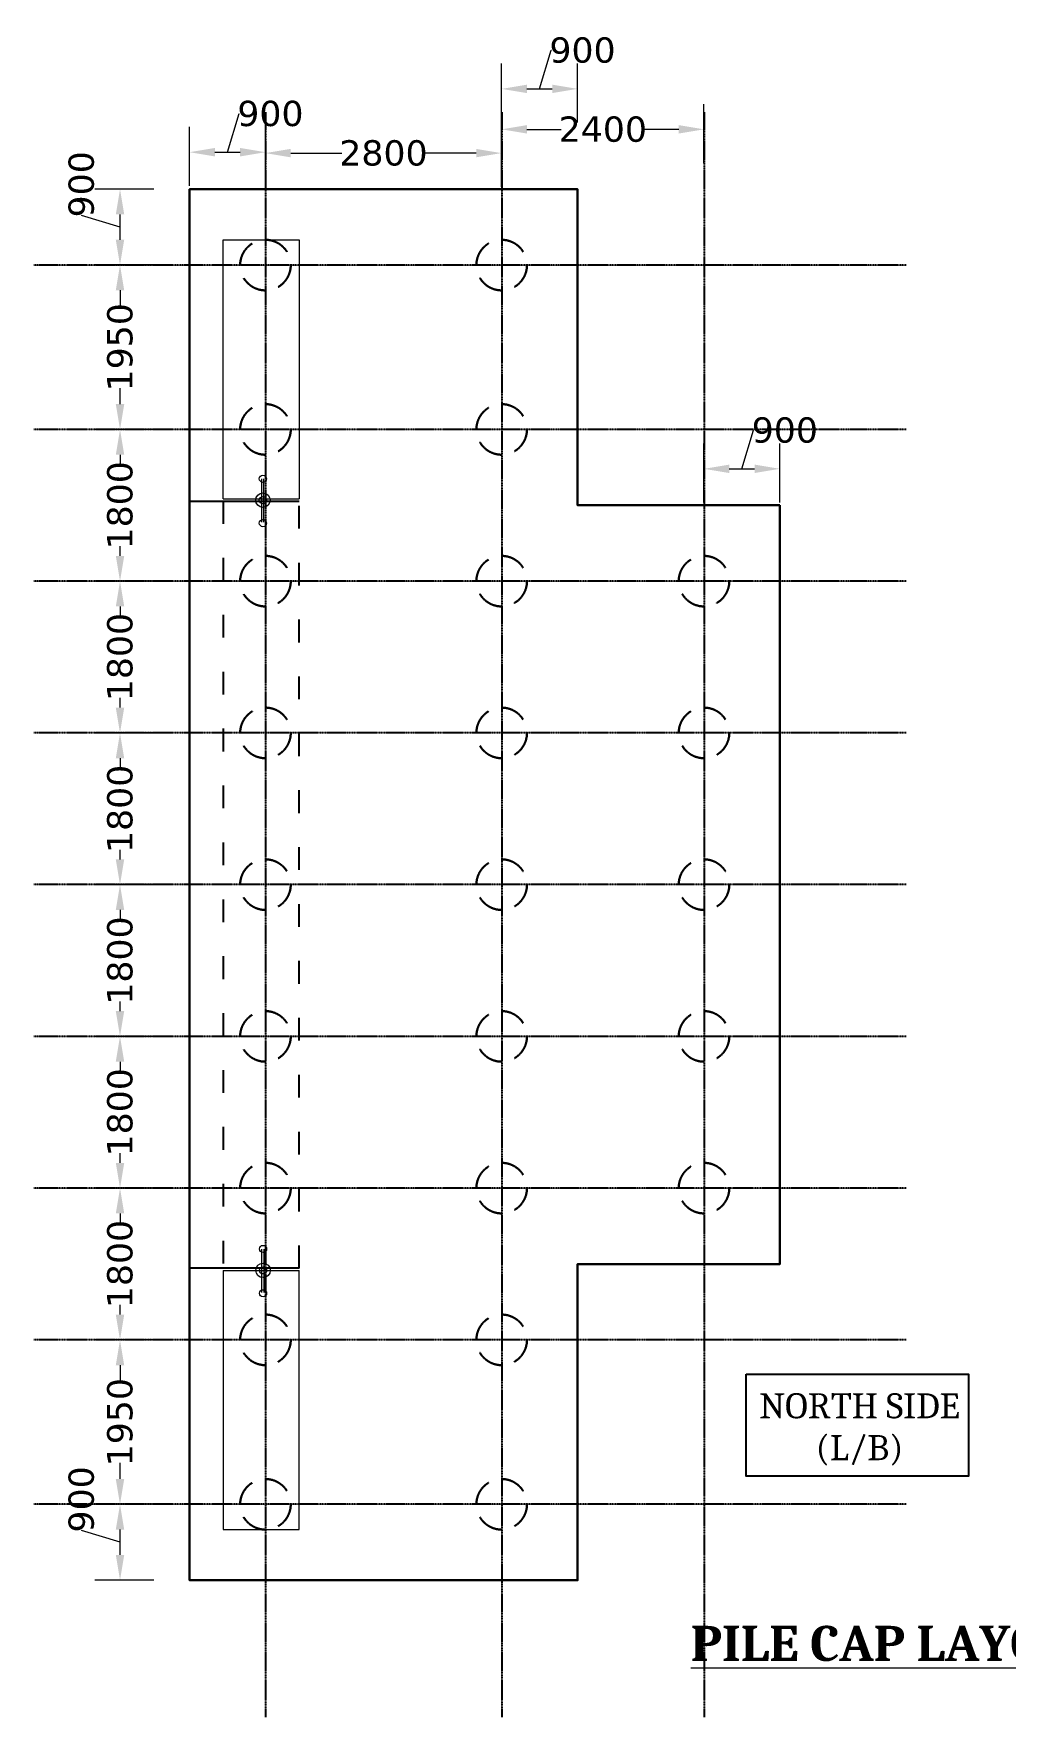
# Model space of a CAD drawing. Header units: millimetres. Extents: x 1475046 to 1606987, y -2702623 to -2509203.
# Drawn here: x 1577571 to 1589096, y -2675302 to -2655330 of the extents above; entities that cross this region are included whole.
import ezdxf

# ---------------------------------------------------------------- set-up
doc = ezdxf.new("R2010")
doc.units = ezdxf.units.MM
doc.header["$LTSCALE"] = 25
doc.header["$MEASUREMENT"] = 0
doc.header["$PDMODE"] = 3
for name, pattern in [('ACAD_ISO03W100', [30, 12, -18]), ('CENTER', [2, 1.25, -0.25, 0.25, -0.25]), ('HIDDEN', [0.375, 0.25, -0.125])]:
    doc.linetypes.add(name, pattern=pattern)
doc.layers.get('0').update_dxf_attribs({"lineweight": 13})
doc.layers.get('Defpoints').update_dxf_attribs({"color": 230, "lineweight": 9})
for name, color, linetype in [('CL', 8, 'CENTER'), ('Pile Cap', 21, 'Continuous'), ('SLOPEEARTH', 3, 'Continuous')]:
    doc.layers.add(name, color=color, linetype=linetype)
for name, color, linetype, lineweight in [('COLUMN', 1, 'Continuous', 25), ('DIMEN', 8, 'Continuous', 9), ('HAJ', 191, 'Continuous', 15), ('PILE', 214, 'Continuous', 30), ('Text-5', 6, 'Continuous', 9)]:
    doc.layers.add(name, color=color, linetype=linetype, lineweight=lineweight)
doc.styles.get("Standard").update_dxf_attribs({"font": 'swissl.ttf'})
doc.styles.add('swis lt cn bt', font='verdana.ttf')
doc.dimstyles.new('meter', dxfattribs={"dimtxt": 150, "dimasz": 5, "dimexe": 3, "dimexo": 4, "dimgap": 1, "dimtad": 1, "dimdec": 0, "dimzin": 0, "dimdsep": 46, "dimtxsty": 'swis lt cn bt', "dimblk": 'OBLIQUE', "dimcen": 3, "dimdle": 3, "dimclrd": 8, "dimclre": 8, "dimclrt": 7, "dimadec": 0, "dimazin": 0, "dimtfac": 1, "dimtdec": 0, "dimtofl": 0, "dimtmove": 1, "dimatfit": 2, "dimldrblk": 'OBLIQUE', "dimfxl": 1, "dimtolj": 1, "dimtzin": 0, "dimlwd": 9, "dimlwe": 9, "dimarcsym": 0})

# ---------------------------------------------------------------- blocks, each defined once
blk = doc.blocks.new('*D142')
at = {"layer": 'Defpoints', "color": 0, "ltscale": 100, "transparency": 16777216}
for p in [(1580320, -2656736), (1579420, -2657175), (1580320, -2657175)]:
    blk.add_point(p, dxfattribs=at)
at = {"layer": 'DIMEN', "color": 8, "lineweight": 9, "ltscale": 100, "transparency": 16777216}
for p, q in [((1579870, -2656736), (1580008, -2656279)), ((1580008, -2656279), (1580010, -2656279)), ((1579720, -2656736), (1580020, -2656736))]:
    blk.add_line(p, q, dxfattribs=at)
at = {"layer": 'DIMEN', "color": 5, "lineweight": 9, "ltscale": 100, "transparency": 16777216}
for p, q in [((1579420, -2657136), (1579420, -2656436)), ((1580320, -2657136), (1580320, -2656436))]:
    blk.add_line(p, q, dxfattribs=at)
at = {"layer": 'DIMEN', "color": 8, "ltscale": 100, "transparency": 16777216}
for points in [[(1579720, -2656686), (1579720, -2656786), (1579420, -2656736)], [(1580020, -2656686), (1580020, -2656786), (1580320, -2656736)]]:
    blk.add_solid(points, dxfattribs=at)
at = {"layer": 'DIMEN', "color": 7, "ltscale": 100, "transparency": 16777216, "insert": (1580379, -2656279), "char_height": 300, "attachment_point": 5, "style": 'swis lt cn bt'}
blk.add_mtext('\\A1;900', dxfattribs=at)
blk = doc.blocks.new('_Oblique')
at = {"color": 0, "linetype": 'ByBlock', "lineweight": -2}
blk.add_line((-0.5, -0.5), (0.5, 0.5), dxfattribs=at)
blk = doc.blocks.new('*D143')
at = {"layer": 'Defpoints', "color": 0, "ltscale": 100, "transparency": 16777216}
for p in [(1583120, -2656747), (1580320, -2657175), (1583120, -2657175)]:
    blk.add_point(p, dxfattribs=at)
at = {"layer": 'DIMEN', "color": 5, "lineweight": 9, "ltscale": 100, "transparency": 16777216}
for p, q in [((1580320, -2657147), (1580320, -2656447)), ((1583120, -2657147), (1583120, -2656447))]:
    blk.add_line(p, q, dxfattribs=at)
at = {"layer": 'DIMEN', "color": 8, "lineweight": 9, "ltscale": 100, "transparency": 16777216}
for p, q in [((1580620, -2656747), (1581225, -2656747)), ((1582820, -2656747), (1582216, -2656747))]:
    blk.add_line(p, q, dxfattribs=at)
at = {"layer": 'DIMEN', "color": 8, "ltscale": 100, "transparency": 16777216}
for points in [[(1580620, -2656697), (1580620, -2656797), (1580320, -2656747)], [(1582820, -2656697), (1582820, -2656797), (1583120, -2656747)]]:
    blk.add_solid(points, dxfattribs=at)
at = {"layer": 'DIMEN', "color": 7, "ltscale": 100, "transparency": 16777216, "insert": (1581720, -2656747), "char_height": 300, "attachment_point": 5, "style": 'swis lt cn bt'}
blk.add_mtext('\\A1;2800', dxfattribs=at)
blk = doc.blocks.new('*D144')
at = {"layer": 'Defpoints', "color": 0, "ltscale": 100, "transparency": 16777216}
for p in [(1584022, -2655985), (1583122, -2657175), (1584022, -2657175)]:
    blk.add_point(p, dxfattribs=at)
at = {"layer": 'DIMEN', "color": 5, "lineweight": 9, "ltscale": 100, "transparency": 16777216}
for p, q in [((1583122, -2656385), (1583122, -2655685)), ((1584022, -2656385), (1584022, -2655685))]:
    blk.add_line(p, q, dxfattribs=at)
at = {"layer": 'DIMEN', "color": 8, "lineweight": 9, "ltscale": 100, "transparency": 16777216}
for p, q in [((1583572, -2655985), (1583710, -2655527)), ((1583710, -2655527), (1583712, -2655527)), ((1583422, -2655985), (1583722, -2655985))]:
    blk.add_line(p, q, dxfattribs=at)
at = {"layer": 'DIMEN', "color": 8, "ltscale": 100, "transparency": 16777216}
for points in [[(1583422, -2655935), (1583422, -2656035), (1583122, -2655985)], [(1583722, -2655935), (1583722, -2656035), (1584022, -2655985)]]:
    blk.add_solid(points, dxfattribs=at)
at = {"layer": 'DIMEN', "color": 7, "ltscale": 100, "transparency": 16777216, "insert": (1584081, -2655527), "char_height": 300, "attachment_point": 5, "style": 'swis lt cn bt'}
blk.add_mtext('\\A1;900', dxfattribs=at)
blk = doc.blocks.new('*D145')
at = {"layer": 'Defpoints', "color": 0, "ltscale": 100, "transparency": 16777216}
for p in [(1585522, -2656465), (1583122, -2657384), (1585522, -2657384)]:
    blk.add_point(p, dxfattribs=at)
at = {"layer": 'DIMEN', "color": 5, "lineweight": 9, "ltscale": 100, "transparency": 16777216}
for p, q in [((1583122, -2656865), (1583122, -2656165)), ((1585522, -2656865), (1585522, -2656165))]:
    blk.add_line(p, q, dxfattribs=at)
at = {"layer": 'DIMEN', "color": 8, "lineweight": 9, "ltscale": 100, "transparency": 16777216}
for p, q in [((1583422, -2656465), (1583827, -2656465)), ((1585222, -2656465), (1584818, -2656465))]:
    blk.add_line(p, q, dxfattribs=at)
at = {"layer": 'DIMEN', "color": 8, "ltscale": 100, "transparency": 16777216}
for points in [[(1583422, -2656415), (1583422, -2656515), (1583122, -2656465)], [(1585222, -2656415), (1585222, -2656515), (1585522, -2656465)]]:
    blk.add_solid(points, dxfattribs=at)
at = {"layer": 'DIMEN', "color": 7, "ltscale": 100, "transparency": 16777216, "insert": (1584322, -2656465), "char_height": 300, "attachment_point": 5, "style": 'swis lt cn bt'}
blk.add_mtext('\\A1;2400', dxfattribs=at)
blk = doc.blocks.new('*D146')
at = {"layer": 'Defpoints', "color": 0, "ltscale": 100, "transparency": 16777216}
for p in [(1586422, -2660492), (1585522, -2660925), (1586422, -2660925)]:
    blk.add_point(p, dxfattribs=at)
at = {"layer": 'DIMEN', "color": 8, "lineweight": 9, "ltscale": 100, "transparency": 16777216}
for p, q in [((1585972, -2660492), (1586110, -2660034)), ((1586110, -2660034), (1586112, -2660034)), ((1585822, -2660492), (1586122, -2660492))]:
    blk.add_line(p, q, dxfattribs=at)
at = {"layer": 'DIMEN', "color": 5, "lineweight": 9, "ltscale": 100, "transparency": 16777216}
for p, q in [((1585522, -2660892), (1585522, -2660192)), ((1586422, -2660892), (1586422, -2660192))]:
    blk.add_line(p, q, dxfattribs=at)
at = {"layer": 'DIMEN', "color": 8, "ltscale": 100, "transparency": 16777216}
for points in [[(1585822, -2660442), (1585822, -2660542), (1585522, -2660492)], [(1586122, -2660442), (1586122, -2660542), (1586422, -2660492)]]:
    blk.add_solid(points, dxfattribs=at)
at = {"layer": 'DIMEN', "color": 7, "ltscale": 100, "transparency": 16777216, "insert": (1586481, -2660034), "char_height": 300, "attachment_point": 5, "style": 'swis lt cn bt'}
blk.add_mtext('\\A1;900', dxfattribs=at)
blk = doc.blocks.new('*D147')
at = {"layer": 'Defpoints', "color": 0, "ltscale": 100, "transparency": 16777216}
for p in [(1578595, -2672775), (1579420, -2672775), (1579420, -2673675)]:
    blk.add_point(p, dxfattribs=at)
at = {"layer": 'DIMEN', "color": 5, "lineweight": 9, "ltscale": 100, "transparency": 16777216}
for p, q in [((1578995, -2672775), (1578295, -2672775)), ((1578995, -2673675), (1578295, -2673675))]:
    blk.add_line(p, q, dxfattribs=at)
at = {"layer": 'DIMEN', "color": 8, "lineweight": 9, "ltscale": 100, "transparency": 16777216}
for p, q in [((1578137, -2673088), (1578137, -2673086)), ((1578595, -2673225), (1578137, -2673088)), ((1578595, -2673375), (1578595, -2673075))]:
    blk.add_line(p, q, dxfattribs=at)
at = {"layer": 'DIMEN', "color": 8, "ltscale": 100, "transparency": 16777216}
for points in [[(1578545, -2673075), (1578645, -2673075), (1578595, -2672775)], [(1578545, -2673375), (1578645, -2673375), (1578595, -2673675)]]:
    blk.add_solid(points, dxfattribs=at)
at = {"layer": 'DIMEN', "color": 7, "ltscale": 100, "transparency": 16777216, "insert": (1578137, -2672717), "char_height": 300, "attachment_point": 5, "rotation": 90, "style": 'swis lt cn bt'}
blk.add_mtext('\\A1;900', dxfattribs=at)
blk = doc.blocks.new('*D148')
at = {"layer": 'Defpoints', "color": 0, "ltscale": 100, "transparency": 16777216}
for p in [(1578595, -2670826), (1579420, -2670826), (1579420, -2672775)]:
    blk.add_point(p, dxfattribs=at)
at = {"layer": 'DIMEN', "color": 5, "lineweight": 9, "ltscale": 100, "transparency": 16777216}
for p, q in [((1578995, -2670826), (1578295, -2670826)), ((1578995, -2672775), (1578295, -2672775))]:
    blk.add_line(p, q, dxfattribs=at)
at = {"layer": 'DIMEN', "color": 8, "lineweight": 9, "ltscale": 100, "transparency": 16777216}
for p, q in [((1578595, -2671126), (1578595, -2671317)), ((1578595, -2672475), (1578595, -2672285))]:
    blk.add_line(p, q, dxfattribs=at)
at = {"layer": 'DIMEN', "color": 8, "ltscale": 100, "transparency": 16777216}
for points in [[(1578545, -2671126), (1578645, -2671126), (1578595, -2670826)], [(1578545, -2672475), (1578645, -2672475), (1578595, -2672775)]]:
    blk.add_solid(points, dxfattribs=at)
at = {"layer": 'DIMEN', "color": 7, "ltscale": 100, "transparency": 16777216, "insert": (1578595, -2671801), "char_height": 300, "attachment_point": 5, "rotation": 90, "style": 'swis lt cn bt'}
blk.add_mtext('\\A1;1950', dxfattribs=at)
blk = doc.blocks.new('*D149')
at = {"layer": 'Defpoints', "color": 0, "ltscale": 100, "transparency": 16777216}
for p in [(1578595, -2669025), (1579420, -2669025), (1579420, -2670825)]:
    blk.add_point(p, dxfattribs=at)
at = {"layer": 'DIMEN', "color": 5, "lineweight": 9, "ltscale": 100, "transparency": 16777216}
for p, q in [((1578995, -2669025), (1578295, -2669025)), ((1578995, -2670825), (1578295, -2670825))]:
    blk.add_line(p, q, dxfattribs=at)
at = {"layer": 'DIMEN', "color": 8, "lineweight": 9, "ltscale": 100, "transparency": 16777216}
for p, q in [((1578595, -2669325), (1578595, -2669441)), ((1578595, -2670525), (1578595, -2670409))]:
    blk.add_line(p, q, dxfattribs=at)
at = {"layer": 'DIMEN', "color": 8, "ltscale": 100, "transparency": 16777216}
for points in [[(1578545, -2669325), (1578645, -2669325), (1578595, -2669025)], [(1578545, -2670525), (1578645, -2670525), (1578595, -2670825)]]:
    blk.add_solid(points, dxfattribs=at)
at = {"layer": 'DIMEN', "color": 7, "ltscale": 100, "transparency": 16777216, "insert": (1578595, -2669925), "char_height": 300, "attachment_point": 5, "rotation": 90, "style": 'swis lt cn bt'}
blk.add_mtext('\\A1;1800', dxfattribs=at)
blk = doc.blocks.new('*D150')
at = {"layer": 'Defpoints', "color": 0, "ltscale": 100, "transparency": 16777216}
for p in [(1578595, -2667225), (1579420, -2667225), (1579420, -2669025)]:
    blk.add_point(p, dxfattribs=at)
at = {"layer": 'DIMEN', "color": 5, "lineweight": 9, "ltscale": 100, "transparency": 16777216}
for p, q in [((1578995, -2667225), (1578295, -2667225)), ((1578995, -2669025), (1578295, -2669025))]:
    blk.add_line(p, q, dxfattribs=at)
at = {"layer": 'DIMEN', "color": 8, "lineweight": 9, "ltscale": 100, "transparency": 16777216}
for p, q in [((1578595, -2667525), (1578595, -2667641)), ((1578595, -2668725), (1578595, -2668609))]:
    blk.add_line(p, q, dxfattribs=at)
at = {"layer": 'DIMEN', "color": 8, "ltscale": 100, "transparency": 16777216}
for points in [[(1578545, -2667525), (1578645, -2667525), (1578595, -2667225)], [(1578545, -2668725), (1578645, -2668725), (1578595, -2669025)]]:
    blk.add_solid(points, dxfattribs=at)
at = {"layer": 'DIMEN', "color": 7, "ltscale": 100, "transparency": 16777216, "insert": (1578595, -2668125), "char_height": 300, "attachment_point": 5, "rotation": 90, "style": 'swis lt cn bt'}
blk.add_mtext('\\A1;1800', dxfattribs=at)
blk = doc.blocks.new('*D151')
at = {"layer": 'Defpoints', "color": 0, "ltscale": 100, "transparency": 16777216}
for p in [(1578595, -2665424), (1579420, -2665424), (1579420, -2667225)]:
    blk.add_point(p, dxfattribs=at)
at = {"layer": 'DIMEN', "color": 5, "lineweight": 9, "ltscale": 100, "transparency": 16777216}
for p, q in [((1578995, -2665424), (1578295, -2665424)), ((1578995, -2667225), (1578295, -2667225))]:
    blk.add_line(p, q, dxfattribs=at)
at = {"layer": 'DIMEN', "color": 8, "lineweight": 9, "ltscale": 100, "transparency": 16777216}
for p, q in [((1578595, -2665724), (1578595, -2665841)), ((1578595, -2666925), (1578595, -2666809))]:
    blk.add_line(p, q, dxfattribs=at)
at = {"layer": 'DIMEN', "color": 8, "ltscale": 100, "transparency": 16777216}
for points in [[(1578545, -2665724), (1578645, -2665724), (1578595, -2665424)], [(1578545, -2666925), (1578645, -2666925), (1578595, -2667225)]]:
    blk.add_solid(points, dxfattribs=at)
at = {"layer": 'DIMEN', "color": 7, "ltscale": 100, "transparency": 16777216, "insert": (1578595, -2666325), "char_height": 300, "attachment_point": 5, "rotation": 90, "style": 'swis lt cn bt'}
blk.add_mtext('\\A1;1800', dxfattribs=at)
blk = doc.blocks.new('*D152')
at = {"layer": 'Defpoints', "color": 0, "ltscale": 100, "transparency": 16777216}
for p in [(1578595, -2663626), (1579420, -2663626), (1579420, -2665425)]:
    blk.add_point(p, dxfattribs=at)
at = {"layer": 'DIMEN', "color": 5, "lineweight": 9, "ltscale": 100, "transparency": 16777216}
for p, q in [((1578995, -2663626), (1578295, -2663626)), ((1578995, -2665425), (1578295, -2665425))]:
    blk.add_line(p, q, dxfattribs=at)
at = {"layer": 'DIMEN', "color": 8, "lineweight": 9, "ltscale": 100, "transparency": 16777216}
for p, q in [((1578595, -2663926), (1578595, -2664042)), ((1578595, -2665125), (1578595, -2665010))]:
    blk.add_line(p, q, dxfattribs=at)
at = {"layer": 'DIMEN', "color": 8, "ltscale": 100, "transparency": 16777216}
for points in [[(1578545, -2663926), (1578645, -2663926), (1578595, -2663626)], [(1578545, -2665125), (1578645, -2665125), (1578595, -2665425)]]:
    blk.add_solid(points, dxfattribs=at)
at = {"layer": 'DIMEN', "color": 7, "ltscale": 100, "transparency": 16777216, "insert": (1578595, -2664526), "char_height": 300, "attachment_point": 5, "rotation": 90, "style": 'swis lt cn bt'}
blk.add_mtext('\\A1;1800', dxfattribs=at)
blk = doc.blocks.new('*D153')
at = {"layer": 'Defpoints', "color": 0, "ltscale": 100, "transparency": 16777216}
for p in [(1578595, -2661825), (1579420, -2661825), (1579420, -2663625)]:
    blk.add_point(p, dxfattribs=at)
at = {"layer": 'DIMEN', "color": 5, "lineweight": 9, "ltscale": 100, "transparency": 16777216}
for p, q in [((1578995, -2661825), (1578295, -2661825)), ((1578995, -2663625), (1578295, -2663625))]:
    blk.add_line(p, q, dxfattribs=at)
at = {"layer": 'DIMEN', "color": 8, "lineweight": 9, "ltscale": 100, "transparency": 16777216}
for p, q in [((1578595, -2662125), (1578595, -2662241)), ((1578595, -2663325), (1578595, -2663209))]:
    blk.add_line(p, q, dxfattribs=at)
at = {"layer": 'DIMEN', "color": 8, "ltscale": 100, "transparency": 16777216}
for points in [[(1578545, -2662125), (1578645, -2662125), (1578595, -2661825)], [(1578545, -2663325), (1578645, -2663325), (1578595, -2663625)]]:
    blk.add_solid(points, dxfattribs=at)
at = {"layer": 'DIMEN', "color": 7, "ltscale": 100, "transparency": 16777216, "insert": (1578595, -2662725), "char_height": 300, "attachment_point": 5, "rotation": 90, "style": 'swis lt cn bt'}
blk.add_mtext('\\A1;1800', dxfattribs=at)
blk = doc.blocks.new('*D154')
at = {"layer": 'Defpoints', "color": 0, "ltscale": 100, "transparency": 16777216}
for p in [(1578595, -2660025), (1579420, -2660025), (1579420, -2661825)]:
    blk.add_point(p, dxfattribs=at)
at = {"layer": 'DIMEN', "color": 5, "lineweight": 9, "ltscale": 100, "transparency": 16777216}
for p, q in [((1578995, -2660025), (1578295, -2660025)), ((1578995, -2661825), (1578295, -2661825))]:
    blk.add_line(p, q, dxfattribs=at)
at = {"layer": 'DIMEN', "color": 8, "lineweight": 9, "ltscale": 100, "transparency": 16777216}
for p, q in [((1578595, -2660325), (1578595, -2660441)), ((1578595, -2661525), (1578595, -2661409))]:
    blk.add_line(p, q, dxfattribs=at)
at = {"layer": 'DIMEN', "color": 8, "ltscale": 100, "transparency": 16777216}
for points in [[(1578545, -2660325), (1578645, -2660325), (1578595, -2660025)], [(1578545, -2661525), (1578645, -2661525), (1578595, -2661825)]]:
    blk.add_solid(points, dxfattribs=at)
at = {"layer": 'DIMEN', "color": 7, "ltscale": 100, "transparency": 16777216, "insert": (1578595, -2660925), "char_height": 300, "attachment_point": 5, "rotation": 90, "style": 'swis lt cn bt'}
blk.add_mtext('\\A1;1800', dxfattribs=at)
blk = doc.blocks.new('*D155')
at = {"layer": 'Defpoints', "color": 0, "ltscale": 100, "transparency": 16777216}
for p in [(1578595, -2658074), (1579420, -2658074), (1579420, -2660025)]:
    blk.add_point(p, dxfattribs=at)
at = {"layer": 'DIMEN', "color": 5, "lineweight": 9, "ltscale": 100, "transparency": 16777216}
for p, q in [((1578995, -2658074), (1578295, -2658074)), ((1578995, -2660025), (1578295, -2660025))]:
    blk.add_line(p, q, dxfattribs=at)
at = {"layer": 'DIMEN', "color": 8, "lineweight": 9, "ltscale": 100, "transparency": 16777216}
for p, q in [((1578595, -2658374), (1578595, -2658566)), ((1578595, -2659725), (1578595, -2659534))]:
    blk.add_line(p, q, dxfattribs=at)
at = {"layer": 'DIMEN', "color": 8, "ltscale": 100, "transparency": 16777216}
for points in [[(1578545, -2658374), (1578645, -2658374), (1578595, -2658074)], [(1578545, -2659725), (1578645, -2659725), (1578595, -2660025)]]:
    blk.add_solid(points, dxfattribs=at)
at = {"layer": 'DIMEN', "color": 7, "ltscale": 100, "transparency": 16777216, "insert": (1578595, -2659050), "char_height": 300, "attachment_point": 5, "rotation": 90, "style": 'swis lt cn bt'}
blk.add_mtext('\\A1;1950', dxfattribs=at)
blk = doc.blocks.new('*D156')
at = {"layer": 'Defpoints', "color": 0, "ltscale": 100, "transparency": 16777216}
for p in [(1578595, -2657175), (1579420, -2657175), (1579420, -2658075)]:
    blk.add_point(p, dxfattribs=at)
at = {"layer": 'DIMEN', "color": 5, "lineweight": 9, "ltscale": 100, "transparency": 16777216}
for p, q in [((1578995, -2657175), (1578295, -2657175)), ((1578995, -2658075), (1578295, -2658075))]:
    blk.add_line(p, q, dxfattribs=at)
at = {"layer": 'DIMEN', "color": 8, "lineweight": 9, "ltscale": 100, "transparency": 16777216}
for p, q in [((1578595, -2657775), (1578595, -2657475)), ((1578137, -2657488), (1578137, -2657486)), ((1578595, -2657625), (1578137, -2657488))]:
    blk.add_line(p, q, dxfattribs=at)
at = {"layer": 'DIMEN', "color": 8, "ltscale": 100, "transparency": 16777216}
for points in [[(1578545, -2657475), (1578645, -2657475), (1578595, -2657175)], [(1578545, -2657775), (1578645, -2657775), (1578595, -2658075)]]:
    blk.add_solid(points, dxfattribs=at)
at = {"layer": 'DIMEN', "color": 7, "ltscale": 100, "transparency": 16777216, "insert": (1578137, -2657117), "char_height": 300, "attachment_point": 5, "rotation": 90, "style": 'swis lt cn bt'}
blk.add_mtext('\\A1;900', dxfattribs=at)

msp = doc.modelspace()

# ---------------------------------------------------------------- linework, layer by layer
at = {"ltscale": 100}
for p, q in [((1580276.6, -2661126.1), (1580276.6, -2660611.3)), ((1580302.4, -2661126.1), (1580302.4, -2660611.3)), ((1580277.8, -2670262.6), (1580277.8, -2669747.8)), ((1580303.6, -2670262.6), (1580303.6, -2669747.8))]:
    msp.add_line(p, q, dxfattribs=at)
for centre, radius in [((1580290.4, -2660610.1), 42.9), ((1580290.4, -2660863.9), 85.8), ((1580290.4, -2660863.9), 42.9), ((1580290.4, -2661135.7), 42.9), ((1580291.6, -2669746.6), 42.9), ((1580291.6, -2670000.4), 85.8), ((1580291.6, -2670000.4), 42.9), ((1580291.6, -2670272.2), 42.9)]:
    msp.add_circle(centre, radius, dxfattribs=at)
at = {"layer": 'CL', "color": 14, "ltscale": 0.4}
for p, q in [((1580320.3, -2656261.8), (1580320.3, -2675302.3)), ((1583122.4, -2656261.8), (1583122.4, -2675302.3)), ((1585522.4, -2656261.8), (1585522.4, -2675302.3)), ((1587921.1, -2658075.4), (1577570.9, -2658075.4)), ((1587921.1, -2660024.8), (1577570.9, -2660024.8)), ((1587921.1, -2661824.8), (1577570.9, -2661824.8)), ((1587921.1, -2663624.8), (1577570.9, -2663624.8)), ((1587921.1, -2665424.8), (1577570.9, -2665424.8)), ((1587921.1, -2667224.8), (1577570.9, -2667224.8)), ((1587921.1, -2669024.8), (1577570.9, -2669024.8)), ((1587921.1, -2670824.8), (1577570.9, -2670824.8)), ((1587921.1, -2672775.4), (1577570.9, -2672775.4))]:
    msp.add_line(p, q, dxfattribs=at)
at = {"layer": 'COLUMN', "lineweight": 20, "ltscale": 100}
for p, q in [((1579820.4, -2660849.2), (1579820.4, -2657775.4)), ((1579820.4, -2657775.4), (1580720.4, -2657775.4)), ((1580720.4, -2657775.4), (1580720.4, -2660849.2)), ((1579820.4, -2670000.4), (1579820.4, -2673075.4)), ((1580720.4, -2673075.4), (1580720.4, -2670000.4)), ((1579820.4, -2673075.4), (1580720.4, -2673075.4))]:
    msp.add_line(p, q, dxfattribs=at)
for points in [[(1579820.4, -2660849.2), (1580720.4, -2660849.2)], [(1579820.4, -2670000.4), (1580720.4, -2670000.4)]]:
    msp.add_lwpolyline(points, dxfattribs=at)
at = {"layer": 'PILE', "linetype": 'HIDDEN', "lineweight": 30, "ltscale": 50}
for centre in [(1580320.3, -2658075.4), (1583122.4, -2658075.4), (1580320.3, -2660024.8), (1583122.4, -2660024.8), (1580320.3, -2661824.8), (1583122.4, -2661824.8), (1585522.4, -2661824.8), (1580320.3, -2663624.8), (1583122.4, -2663624.8), (1585522.4, -2663624.8), (1580320.3, -2665424.8), (1583122.4, -2665424.8), (1585522.4, -2665424.8), (1580320.3, -2667224.8), (1583122.4, -2667224.8), (1585522.4, -2667224.8), (1580320.3, -2669024.8), (1583122.4, -2669024.8), (1585522.4, -2669024.8), (1580320.3, -2670824.8), (1583122.4, -2670824.8), (1580320.3, -2672775.4), (1583122.4, -2672775.4)]:
    msp.add_circle(centre, 300, dxfattribs=at)
at = {"layer": 'Pile Cap', "lineweight": 30, "ltscale": 100}
msp.add_lwpolyline([(1586422.4, -2660924.8), (1584022.4, -2660924.8), (1584022.4, -2657175.4), (1579420.3, -2657175.4), (1579420.3, -2673675.4), (1584022.4, -2673675.4), (1584022.4, -2669924.8), (1586422.4, -2669924.8), (1586422.4, -2660924.8)], dxfattribs=at)
at = {"layer": 'SLOPEEARTH', "linetype": 'ACAD_ISO03W100', "lineweight": -2, "ltscale": 0.9}
for p, q in [((1579420.4, -2660874.3), (1579420.4, -2669975.4)), ((1579820.3, -2660874.3), (1579820.4, -2669975.4)), ((1580720.4, -2669975.4), (1580720.3, -2660874.4))]:
    msp.add_line(p, q, dxfattribs=at)
at = {"layer": 'SLOPEEARTH', "lineweight": -2, "ltscale": 100}
for points in [[(1579420.4, -2660874.3), (1580720.4, -2660874.4)], [(1580720.4, -2669975.4), (1579420.4, -2669975.4)]]:
    msp.add_lwpolyline(points, dxfattribs=at)
msp.add_lwpolyline([(1586020.7, -2671231.2), (1588660.5, -2671231.2), (1588660.5, -2672440.2), (1586020.7, -2672440.2)], close=True, dxfattribs=at)

# ---------------------------------------------------------------- texts
at = {"layer": 'HAJ', "ltscale": 15, "insert": (1586133.2, -2672316.5), "char_height": 297.6, "width": 2467.382, "attachment_point": 7}
msp.add_mtext('\\pxqc,t0.16001;{\\fCambria|b0|i0|c0|p18;NORTH SIDE\\P(L/B)}', dxfattribs=at)
at = {"layer": 'Text-5', "insert": (1588703.2, -2674428), "char_height": 416.64, "width": 17202.885, "attachment_point": 5}
msp.add_mtext('\\pxi-10.081,l10.081;{\\fCambria|b1|i0|c0|p18;\\LPILE CAP LAYOUT PLAN}', dxfattribs=at)

# ---------------------------------------------------------------- dimensions: what is measured, and where the dimension line sits
at = {"layer": 'DIMEN', "ltscale": 100}
for base, p1, p2, picture, middle in [((1584022.4, -2655984.7), (1583122.4, -2657175.4), (1584022.4, -2657175.4), '*D144', (1583712.6, -2655527)), ((1580320.3, -2656736.2), (1579420.3, -2657175.4), (1580320.3, -2657175.4), '*D142', (1580010.6, -2656278.6)), ((1585522.4, -2656464.9), (1583122.4, -2657384.2), (1585522.4, -2657384.2), '*D145', (1584322.4, -2656464.9)), ((1583120.4, -2656747.3), (1580320.3, -2657175.4), (1583120.4, -2657175.4), '*D143', (1581720.4, -2656747.3)), ((1586422.4, -2660492.1), (1585522.4, -2660924.8), (1586422.4, -2660924.8), '*D146', (1586112.6, -2660034.4))]:
    dim = msp.add_linear_dim(base=base, p1=p1, p2=p2, dimstyle='meter', override={"dimtxt": 300, "dimasz": 300, "dimexe": 300, "dimtad": 0, "dimpost": '', "dimsah": 1, "dimdle": 20, "dimclre": 5, "dimfxl": 400, "dimfxlon": 1}, dxfattribs=at)
    dim.commit()
    dim.dimension.update_dxf_attribs({"geometry": picture, "text_midpoint": middle})
for base, p1, p2, picture, middle in [((1578594.9, -2657175.4), (1579420.3, -2658075.4), (1579420.3, -2657175.4), '*D156', (1578137.3, -2657485.1)), ((1578594.9, -2658074.4), (1579420.3, -2660024.8), (1579420.3, -2658074.4), '*D155', (1578594.9, -2659049.6)), ((1578594.9, -2660024.8), (1579420.3, -2661824.8), (1579420.3, -2660024.8), '*D154', (1578594.9, -2660924.8)), ((1578594.9, -2661824.8), (1579420.3, -2663624.8), (1579420.3, -2661824.8), '*D153', (1578594.9, -2662724.8)), ((1578594.9, -2663625.8), (1579420.3, -2665425.4), (1579420.3, -2663625.8), '*D152', (1578594.9, -2664525.6)), ((1578594.9, -2665424.4), (1579420.4, -2667224.8), (1579420.3, -2665424.4), '*D151', (1578594.9, -2666324.6)), ((1578594.9, -2667224.8), (1579420.3, -2669024.8), (1579420.4, -2667224.8), '*D150', (1578594.9, -2668124.8)), ((1578594.9, -2669024.8), (1579420.3, -2670824.8), (1579420.3, -2669024.8), '*D149', (1578594.9, -2669924.8)), ((1578594.9, -2670825.8), (1579420.3, -2672775.4), (1579420.3, -2670825.8), '*D148', (1578594.9, -2671800.6)), ((1578594.9, -2672775.4), (1579420.3, -2673675.4), (1579420.3, -2672775.4), '*D147', (1578137.3, -2673085.1))]:
    dim = msp.add_linear_dim(base=base, p1=p1, p2=p2, angle=90, dimstyle='meter', override={"dimtxt": 300, "dimasz": 300, "dimexe": 300, "dimtad": 0, "dimpost": '', "dimsah": 1, "dimdle": 20, "dimclre": 5, "dimfxl": 400, "dimfxlon": 1}, dxfattribs=at)
    dim.commit()
    dim.dimension.update_dxf_attribs({"geometry": picture, "text_midpoint": middle})

doc.saveas('drawing.dxf')
